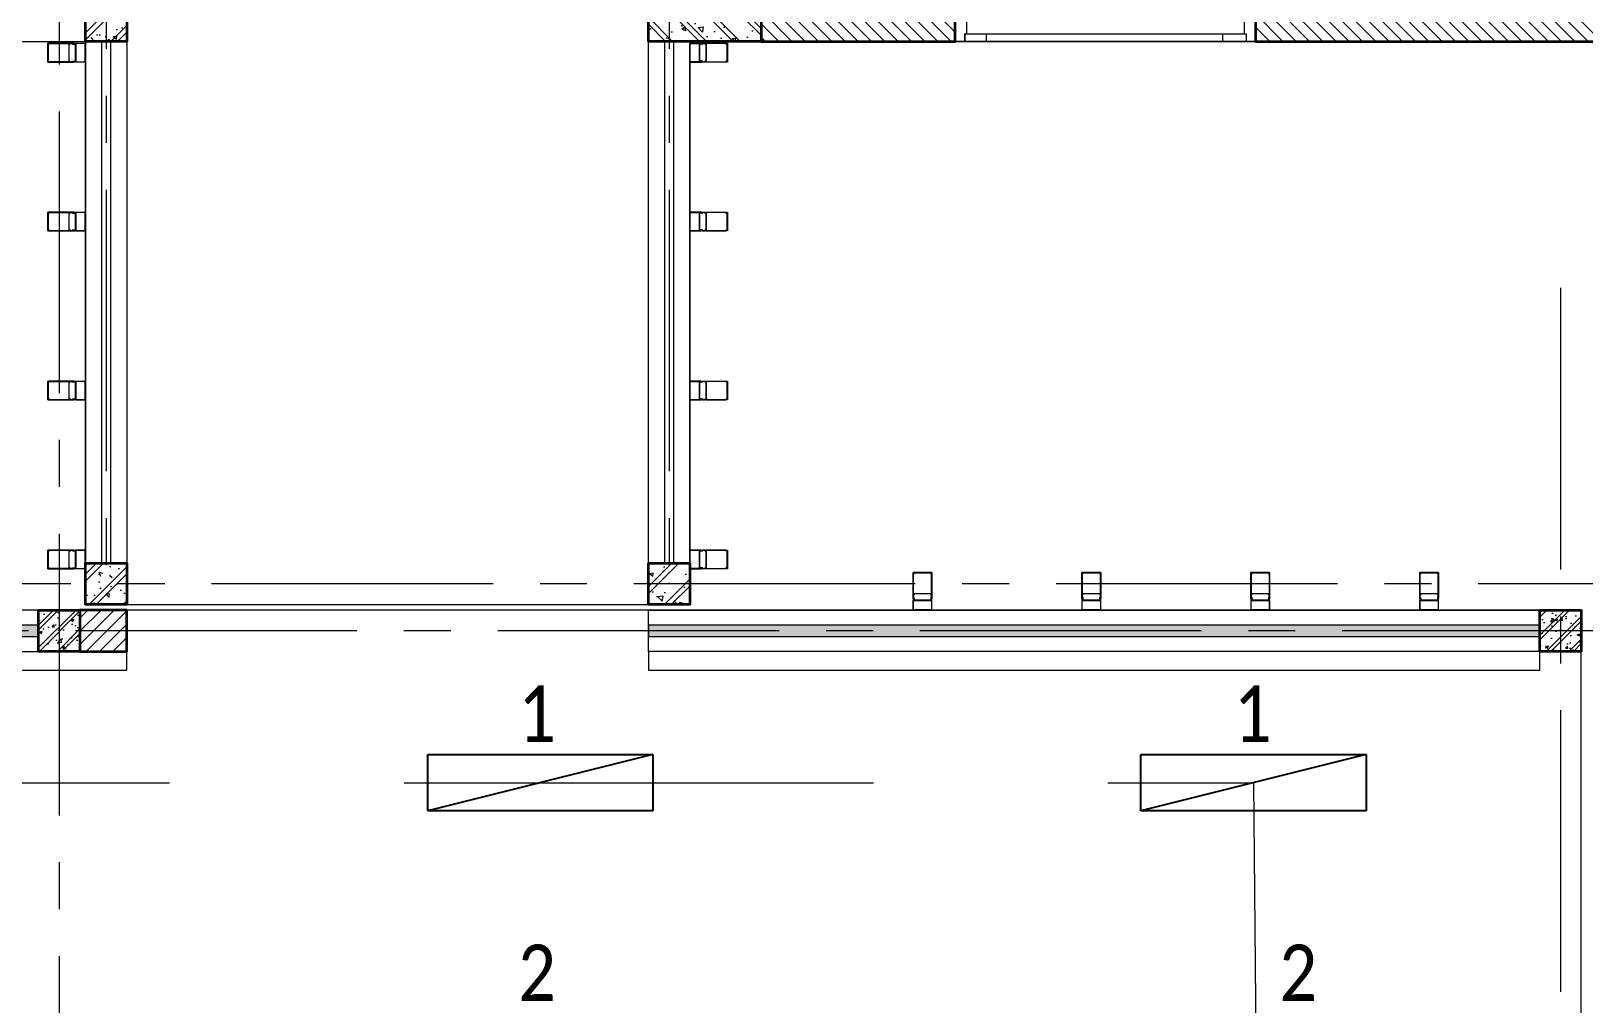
# Model space of a CAD drawing. Header units: millimetres. Extents: x 18326 to 214271, y -298828 to -198730.
# Drawn here: x 123197 to 131472, y -261568 to -256385 of the extents above; entities that cross this region are included whole.
import ezdxf
from ezdxf.enums import TextEntityAlignment as Align

# ---------------------------------------------------------------- set-up
doc = ezdxf.new("R2010")
doc.units = ezdxf.units.MM
doc.header["$LTSCALE"] = 20
doc.header["$MEASUREMENT"] = 0
for name, pattern in [('DASHED2', [0.375, 0.25, -0.125]), ('HIDDEN', [0.375, 0.25, -0.125]), ('xref LC GK$0$CENTER2', [1.125, 0.75, -0.125, 0.125, -0.125])]:
    doc.linetypes.add(name, pattern=pattern)
doc.layers.get('0').update_dxf_attribs({"lineweight": 0})
doc.layers.get('Defpoints').update_dxf_attribs({"color": 1, "lineweight": 25})
doc.layers.add('!Cetech-TBD', color=2, linetype='Continuous')
doc.layers.add('CDC-E-Note', color=3, linetype='Continuous')
for name, color, linetype, lineweight in [('0.MAU XANH- DAY DIEN', 3, 'HIDDEN', 20), ('xref LC GK$0$KV-Net truc', 251, 'xref LC GK$0$CENTER2', 9), ('xref_mb.A1$0$1', 1, 'Continuous', 25), ('xref_mb.A1$0$KV-Cat be tong', 6, 'Continuous', 35), ('xref_mb.A1$0$KV-Cat tuong', 4, 'Continuous', 35), ('xref_mb.A1$0$KV-Cat vat lieu', 11, 'Continuous', 20), ('xref_mb.A1$0$KV-Cua', 34, 'Continuous', 13), ('xref_mb.A1$0$KV-Hatch', 179, 'Continuous', 5), ('xref_mb.A1$0$KV-Net thay 1', 9, 'Continuous', 20), ('xref_mb.A1$0$KV-Net thay 2', 8, 'Continuous', 13), ('xref_mb.A1$0$KV-Thiet bi', 59, 'Continuous', 9), ('xref_mb.A4$0$1', 1, 'Continuous', 25), ('xref_mb.A4$0$KV-Cat be tong', 6, 'Continuous', 35), ('xref_mb.A4$0$KV-Cat tuong', 4, 'Continuous', 35), ('xref_mb.A4$0$KV-Cat vat lieu', 11, 'Continuous', 20), ('xref_mb.A4$0$KV-Hatch', 179, 'Continuous', 5), ('xref_mb.A4$0$KV-Net thay 1', 9, 'Continuous', 20), ('xref_mb.A4$0$KV-Net thay 2', 8, 'Continuous', 13), ('xref_mb.A4$0$KV-Thiet bi', 59, 'Continuous', 9)]:
    doc.layers.add(name, color=color, linetype=linetype, lineweight=lineweight)
doc.styles.add('uv-abc', font='calibril.ttf', dxfattribs={"width": 0.85})

# ---------------------------------------------------------------- blocks, each defined once
blk = doc.blocks.new('l57')
at = {"layer": '!Cetech-TBD'}
for p, q in [((-600, 150), (600, 150)), ((600, 150), (-600, -150)), ((-600, -150), (-600, 150)), ((600, 150), (600, -150)), ((600, -150), (-600, -150))]:
    blk.add_line(p, q, dxfattribs=at)
blk = doc.blocks.new('xref LC GK$0$LC')
at = {"layer": 'xref LC GK$0$KV-Net truc', "color": 8, "ltscale": 100}
for points in [[(93250, 10099.8), (93250, -50500)], [(96250, 10099.8), (96250, -50500)], [(93000, -43483.6), (93000, -85478.5)], [(101000, -48923.6), (101000, -85478.5)], [(117812.1, -50500), (79004.3, -50500)], [(175586.7, -50750), (-10253.1, -50750)]]:
    blk.add_lwpolyline(points, dxfattribs=at)
blk = doc.blocks.new('*U108')
at = {"color": 8}
for p, q in [((-110, 340), (-110, -1140)), ((-220, 225), (-220, -1035)), ((-180, -1035), (-180, 225)), ((-220, -1200), (-110, -1200))]:
    blk.add_line(p, q, dxfattribs=at)
for points in [[(-220, 400), (-110, 400), (-110, 340), (-110, 340), (-110, 340), (-180, 340), (-180, 350), (-220, 350)], [(-180, 350), (-220, 350), (-220, 225), (-180, 225)], [(-180, -1035), (-220, -1035), (-220, -1150), (-180, -1150)], [(-220, -1200), (-110, -1200), (-110, -1140), (-110, -1140), (-110, -1140), (-180, -1140), (-180, -1150), (-220, -1150)]]:
    blk.add_lwpolyline(points, close=True, dxfattribs=at)
blk = doc.blocks.new('xref_mb.A1$0$Module WC3 - T2')
at = {"layer": 'xref_mb.A1$0$KV-Hatch'}
h = blk.add_hatch(dxfattribs=at)
h.set_pattern_fill('ANSI31', color=8, scale=400, angle=90)
h.paths.add_polyline_path([(8235, 15), (9835, 15), (9835, 315), (8735, 885), (8235, 885), (8235, 3095), (7115, 3095), (7115, 2985), (8015, 2985), (8015, 365), (8235, 365), (8235, 665), (8681.4, 665), (9511.2, 235), (8235, 235)])
h.paths.add_polyline_path([(7635, 235), (5095, 235), (5095, 2985), (5720, 2985), (5720, 3095), (3385, 3095), (3385, 3815), (3275, 3815), (3110, 3815), (3110, 3705), (3275, 3705), (3275, 2985), (4875, 2985), (4875, 235), (3250, 235), (3250, 15), (7635, 15)])
h.paths.add_polyline_path([(615, 365), (615, 15), (1650, 15), (1650, 235), (1025, 235), (1025, 3705), (2210, 3705), (2210, 3815), (915, 3815), (915, 365)])
h.paths.add_polyline_path([(3385, 4815), (4065, 4815), (4065, 5715), (7115, 5715), (7115, 4815), (8235, 4815), (8235, 5435), (8015, 5435), (8015, 4925), (7225, 4925), (7225, 5715), (7835, 5715), (7835, 5935), (415, 5935), (415, 5715), (3955, 5715), (3955, 4925), (3275, 4925), (3275, 4715), (3385, 4715)])
at = {"layer": 'xref_mb.A1$0$KV-Cat tuong', "color": 8}
for points in [[(615, 365), (615, 15), (1650, 15), (1650, 235), (1025, 235), (1025, 3705), (2210, 3705), (2210, 3815), (915, 3815), (915, 365)], [(7635, 235), (5095, 235), (5095, 2985), (5720, 2985), (5720, 3095), (3385, 3095), (3385, 3815), (3275, 3815), (3275, 3815), (3110, 3815), (3110, 3705), (3275, 3705), (3275, 2985), (4875, 2985), (4875, 235), (3250, 235), (3250, 15), (7635, 15)]]:
    blk.add_lwpolyline(points, close=True, dxfattribs=at)
at = {"layer": 'xref_mb.A1$0$KV-Net thay 2', "color": 8}
blk.add_line((1650, 15), (3250, 15), dxfattribs=at)
blk.add_lwpolyline([(3250, 15), (1650, 15), (1650, 260), (3250, 260)], close=True, dxfattribs=at)
at = {"layer": 'xref_mb.A1$0$KV-Cua', "color": 8, "xscale": -1, "rotation": 270}
blk.add_blockref('*U108', (2850, 235), dxfattribs=at)
blk = doc.blocks.new('*U158')
at = {"color": 8}
blk.add_lwpolyline([(-2780, 0), (0, 0), (0, 50), (-2780, 50)], close=True, dxfattribs=at)
blk = doc.blocks.new('xref_mb.A1$0$cot22x22')
at = {"layer": 'xref_mb.A1$0$KV-Hatch'}
h = blk.add_hatch(dxfattribs=at)
h.set_pattern_fill('CHAU-02', color=8, scale=30, angle=90, pattern_type=2)
h.set_pattern_definition([(140, (0, 0), (18.82564, 215.17805), [22.5, -247.5]), (85, (0, 0), (-225.65764, -41.6254), [18, -198]), (190.4514, (1.57, 17.93), (-206.83186, 173.55281), [19.12206, -210.34263]), (136.1842, (-60, 4e-15), (49.6557, 320.17231), [33.75, -371.25]), (186.6356, (-55.86, 26.68), (-292.23536, 280.3988), [28.6831, -315.5139]), (81.1842, (-60, 4e-15), (-292.23558, 280.3986), [27, -297]), (111, (-45, 30), (120.78567, 179.07212), [22.5, -247.5]), (316, (-45, 30), (109.66194, 201.56464), [18, -198]), (161.4514, (-34.93, 44.92), (-96.75915, 252.06679), [19.12206, -210.34263]), (157.5, (0, 0), (-88.312339, -46.774855), [0, -195.6, 0, -201, 0, -198.75]), (94.5, (0, 0), (-114.030957, 85.005277), [0, -114.6, 0, -191.1, 0, -75.75]), (57.5, (-4e-15, -66.9), (6.766462, 160.14673), [0, -75, 0, -234, 0, -310.5]), (47.5, (-6e-15, -96.9), (-30.031495, 174.95585), [0, -97.5, 0, -155.4, 0, -220.5]), (45, (0, 0), (-90.156115, 90.156115), []), (45, (-36.75, 2e-15), (-90.156115, 90.156115), [])])
h.paths.add_polyline_path([(-301544.8, 85408.8), (-301544.8, 85628.8), (-301764.8, 85628.8), (-301764.8, 85408.8)])
at = {"layer": 'xref_mb.A1$0$KV-Cat be tong', "color": 8}
blk.add_lwpolyline([(-301764.8, 85628.8), (-301544.8, 85628.8), (-301544.8, 85408.8), (-301764.8, 85408.8)], close=True, dxfattribs=at)
blk = doc.blocks.new('xref_mb.A1$0$cot 350x600')
at = {"layer": 'xref_mb.A1$0$KV-Hatch'}
h = blk.add_hatch(dxfattribs=at)
h.set_pattern_fill('CHAU-01', color=8, scale=30, angle=90, pattern_type=2)
h.set_pattern_definition([(140, (0, 0), (18.82564, 215.17805), [22.5, -247.5]), (85, (0, 0), (-225.65764, -41.6254), [18, -198]), (190.4514, (1.57, 17.93), (-206.83186, 173.55281), [19.12206, -210.34263]), (136.1842, (-60, 4e-15), (49.6557, 320.1723), [33.75, -371.25]), (186.6356, (-55.86, 26.68), (-292.23536, 280.3988), [28.6831, -315.5139]), (81.1842, (-60, 4e-15), (-292.2356, 280.3986), [27, -297]), (111, (-45, 30), (120.78567, 179.07212), [22.5, -247.5]), (56, (-45, 30), (-217.54501, 72.9946), [18, -198]), (161.4514, (-34.93, 44.92), (-96.75915, 252.06679), [19.12206, -210.34263]), (127.5, (0, 0), (-99.868156, 3.647957), [0, -195.6, 0, -201, 0, -198.75]), (97.5, (0, 0), (-118.323514, 78.92086), [0, -114.6, 0, -191.1, 0, -75.75]), (57.5, (-4e-15, -66.9), (6.76646, 160.14673), [0, -75, 0, -234, 0, -310.5]), (47.5, (-6e-15, -96.9), (-30.03149, 174.95585), [0, -97.5, 0, -155.4, 0, -220.5]), (135, (0, 0), (-90.156115, -90.156115), []), (135, (-36.75, 2e-15), (-90.156115, -90.156115), [])])
h.paths.add_polyline_path([(187769.7, 89199.4), (187419.7, 89199.4), (187419.7, 88599.4), (187769.7, 88599.4)])
at = {"layer": 'xref_mb.A1$0$KV-Cat be tong', "color": 8}
blk.add_lwpolyline([(187419.7, 88599.4), (187769.7, 88599.4), (187769.7, 89199.4), (187419.7, 89199.4)], close=True, dxfattribs=at)
blk = doc.blocks.new('xref_mb.A1$0$LCT1')
at = {"layer": 'xref_mb.A1$0$1', "color": 8, "xscale": -1, "rotation": 270}
blk.add_blockref('xref_mb.A1$0$cot 350x600', (-96709.4, -232729.7), dxfattribs=at)
at = {"layer": 'xref_mb.A1$0$1', "color": 8}
for p in [(290654.8, -130718.8), (290654.8, -133718.8), (293654.8, -133718.8)]:
    blk.add_blockref('xref_mb.A1$0$cot22x22', p, dxfattribs=at)
blk = doc.blocks.new('xref_mb.A1$0$Mat cat lam be tong')
at = {"color": 8, "lineweight": 0, "ltscale": 1000}
for p, q in [((-50, 61.2), (-50, 200)), ((-48.8, 192.9), (-48.8, 88)), ((42.9, 198.8), (-42.9, 198.8)), ((48.8, 88), (48.8, 192.9)), ((50, 200), (50, 61.2)), ((-48.8, 88), (48.8, 88)), ((-43.7, 83.5), (-43.7, 83.5)), ((42.9, 86.8), (-42.9, 86.8)), ((43.7, 83.5), (43.7, 83.5)), ((-48.7, 61.2), (-50, 61.2)), ((-48.8, 80.9), (-48.8, 69.1)), ((-48.8, 69.1), (-45.8, 69.1)), ((-48.3, 67.5), (-48.7, 61.2)), ((-47.1, 67.9), (-47.8, 67.9)), ((-45.7, 55.1), (-46.6, 67.5)), ((-45.5, 81.7), (-45.5, 81.7)), ((-45.5, 68.9), (-44.5, 54)), ((45.8, 67.1), (48.8, 68.4)), ((46.5, 56.1), (45.8, 67.1)), ((48.3, 61.2), (48, 56.2)), ((50, 61.2), (48.3, 61.2)), ((48.8, 68.4), (48.8, 80.9))]:
    blk.add_line(p, q, dxfattribs=at)
at = {"color": 8, "lineweight": 25, "ltscale": 1000}
blk.add_line((-50, 200), (50, 200), dxfattribs=at)
at = {"color": 8, "lineweight": 0, "ltscale": 1000}
blk.add_lwpolyline([(-50, 0), (50, 0), (50, 61.2), (48.7, 61.2), (48.4, 55.1, -0.937697), (46.6, 55.1), (45.7, 67.3, -0.302776), (45.9, 67.6, 1.868517), (44.5, 68.4), (45.5, 53, -0.434812), (45, 52.5), (-46.3, 52.5, -0.809784), (-46.8, 54.9), (-45.8, 55.4), (-46.5, 66.3, 0.936602), (-48, 66.3), (-48.3, 61.2), (-50, 61.2)], format="xyb", close=True, dxfattribs=at)
blk.add_lwpolyline([(48.8, 1.2), (-48.8, 1.2), (-48.8, 51.3), (48.8, 51.3)], close=True, dxfattribs=at)
for centre, major_axis, start_param, end_param in [((-48.3, 192.9), (0.351, 0.351), 0.186052, 2.356194), ((-46.1, 196.1), (1.33, 1.33), -0.760257, 3.90185), ((-46.1, 196.1), (2.38, 2.38), 3.327645, 3.90185), ((-46.2, 193.5), (0.526, -0.526), 5.472646, 8.614239), ((-43.5, 196.2), (0.526, -0.526), 3.952132, 7.093724), ((-42.9, 198.3), (0.351, 0.351), 0.785399, 2.955541), ((-46.1, 196.1), (2.38, 2.38), -0.760258, -0.186052), ((46.1, 196.1), (2.38, 2.38), 1.756849, 2.331054), ((43.5, 196.2), (0.526, -0.526), 3.90185, 7.043443), ((42.9, 198.3), (0.351, 0.351), -1.384744, 0.785398), ((46.1, 196.1), (1.33, 1.33), 3.952132, 8.614239), ((46.2, 193.5), (0.526, -0.526), 2.381335, 5.522928), ((46.1, 196.1), (2.38, 2.38), 3.952132, 4.526337), ((48.3, 192.9), (0.351, -0.351), 0.785398, 2.95554), ((-46.1, 84.1), (1.33, 1.33), -0.760257, 3.90185), ((-43.5, 84.2), (0.526, 0.526), 2.381336, 3.665192), ((-43.5, 84.2), (0.526, 0.526), 3.665192, 5.522928), ((-42.9, 86.3), (0.351, 0.351), 0.785399, 2.955541), ((-46.1, 84.1), (2.38, 2.38), -0.760258, -0.186052), ((46.1, 84.1), (2.38, 2.38), 1.756849, 2.331054), ((43.5, 84.2), (0.526, -0.526), 3.90185, 5.759586), ((42.9, 86.3), (0.351, -0.351), 0.186052, 2.356194), ((43.5, 84.2), (0.526, -0.526), 5.759586, 7.043442), ((46.1, 84.1), (1.33, -1.33), 5.522928, 10.185035), ((-48.3, 80.9), (0.351, -0.351), 1.756848, 3.926991), ((-47.8, 67.4), (0.351, 0.351), 0.785397, 2.297438), ((-46.1, 84.1), (2.38, -2.38), 4.898441, 5.472646), ((-47.1, 67.4), (0.351, -0.351), 0.855212, 2.356196), ((-45.5, 54), (0.701, 0.701), 1.250002, 5.5676), ((-46.2, 81.5), (0.526, -0.526), 1.047198, 2.331054), ((-46.2, 81.5), (0.526, -0.526), 5.472646, 7.330383), ((-46, 55.1), (0.21, -0.21), 5.962391, 7.138396), ((-45.8, 68.8), (0.21, -0.21), 0.855213, 2.356196), ((46.2, 81.5), (0.526, -0.526), 3.665191, 5.522928), ((46.2, 81.5), (0.526, -0.526), 2.381335, 3.665191), ((46.1, 84.1), (2.38, 2.38), 3.952132, 4.526337), ((47.3, 56.2), (0.526, 0.526), 2.426008, 5.436701), ((48.3, 80.9), (0.351, -0.351), 0.785398, 2.95554)]:
    blk.add_ellipse(centre, major_axis=major_axis, ratio=1, start_param=start_param, end_param=end_param, dxfattribs=at)
blk = doc.blocks.new('xref_mb.A1$0$LBT1')
at = {"layer": 'xref_mb.A1$0$KV-Cat vat lieu', "color": 8, "xscale": -1.000000000000001, "rotation": 90}
for p in [(-11220, -45480), (-11220, -46380), (-11220, -47280), (-11220, -48180)]:
    blk.add_blockref('xref_mb.A1$0$Mat cat lam be tong', p, dxfattribs=at)
at = {"layer": 'xref_mb.A1$0$KV-Cat vat lieu', "color": 8, "rotation": 270}
for p in [(-8000, -45480), (-8000, -46380), (-8000, -47280), (-8000, -48180)]:
    blk.add_blockref('xref_mb.A1$0$Mat cat lam be tong', p, dxfattribs=at)
blk = doc.blocks.new('xref_mb.A4$0$Mat cat lam be tong')
at = {"layer": 'xref_mb.A4$0$KV-Cat vat lieu', "color": 8, "lineweight": 0, "ltscale": 1000}
for p, q in [((-50, 0), (-50, 138.8)), ((-50, 138.8), (-48.3, 138.8)), ((-45.8, 132.9), (-48.8, 131.6)), ((-48.8, 131.6), (-48.8, 119.1)), ((48.8, 112), (-48.8, 112)), ((-48.8, 112), (-48.8, 7.1)), ((-48.3, 138.8), (-48, 143.8)), ((-46.5, 143.9), (-45.8, 132.9)), ((-43.7, 116.5), (-43.7, 116.5)), ((-42.9, 113.2), (42.9, 113.2)), ((43.7, 116.5), (43.7, 116.5)), ((45.5, 131.1), (44.5, 146)), ((45.5, 118.3), (45.5, 118.3)), ((45.7, 144.9), (46.6, 132.5)), ((48.8, 130.9), (45.8, 130.9)), ((47.1, 132.1), (47.8, 132.1)), ((48.3, 132.5), (48.7, 138.8)), ((48.7, 138.8), (50, 138.8)), ((48.8, 119.1), (48.8, 130.9)), ((48.8, 7.1), (48.8, 112)), ((50, 138.8), (50, 0)), ((-42.9, 1.2), (42.9, 1.2))]:
    blk.add_line(p, q, dxfattribs=at)
at = {"layer": 'xref_mb.A4$0$KV-Cat vat lieu', "color": 8, "lineweight": 25, "ltscale": 1000}
blk.add_line((50, 0), (-50, 0), dxfattribs=at)
at = {"layer": 'xref_mb.A4$0$KV-Cat vat lieu', "color": 8, "lineweight": 0, "ltscale": 1000}
blk.add_lwpolyline([(50, 200), (-50, 200), (-50, 138.8), (-48.7, 138.8), (-48.4, 144.9, -0.937697), (-46.6, 144.9), (-45.7, 132.7, -0.302776), (-45.9, 132.4, 1.868517), (-44.5, 131.6), (-45.5, 147, -0.434812), (-45, 147.5), (46.3, 147.5, -0.809784), (46.8, 145.1), (45.8, 144.6), (46.5, 133.7, 0.936602), (48, 133.7), (48.3, 138.8), (50, 138.8)], format="xyb", close=True, dxfattribs=at)
blk.add_lwpolyline([(-48.8, 198.8), (48.8, 198.8), (48.8, 148.7), (-48.8, 148.7)], close=True, dxfattribs=at)
for centre, major_axis, start_param, end_param in [((-48.3, 119.1), (-0.351, 0.351), 0.785398, 2.95554), ((-47.3, 143.8), (-0.526, -0.526), 2.426008, 5.436701), ((-46.1, 115.9), (-2.38, -2.38), 3.952132, 4.526337), ((-46.1, 115.9), (-1.33, 1.33), 5.522928, 10.185035), ((-46.2, 118.5), (-0.526, 0.526), 3.665191, 5.522928), ((-46.2, 118.5), (-0.526, 0.526), 2.381335, 3.665191), ((-43.5, 115.8), (-0.526, 0.526), 5.759586, 7.043442), ((-43.5, 115.8), (-0.526, 0.526), 3.90185, 5.759586), ((-42.9, 113.7), (-0.351, 0.351), 0.186052, 2.356194), ((-46.1, 115.9), (-2.38, -2.38), 1.756849, 2.331054), ((43.5, 115.8), (-0.526, -0.526), 3.665192, 5.522928), ((46.1, 115.9), (-2.38, -2.38), -0.760258, -0.186052), ((42.9, 113.7), (-0.351, -0.351), 0.785399, 2.955541), ((43.5, 115.8), (-0.526, -0.526), 2.381336, 3.665192), ((46.1, 115.9), (-1.33, -1.33), -0.760257, 3.90185), ((45.5, 146), (-0.701, -0.701), 1.250002, 5.5676), ((46.2, 118.5), (-0.526, 0.526), 5.472646, 7.330383), ((45.8, 131.2), (-0.21, 0.21), 0.855213, 2.356196), ((46.2, 118.5), (-0.526, 0.526), 1.047198, 2.331054), ((46, 144.9), (-0.21, 0.21), 5.962391, 7.138396), ((46.1, 115.9), (-2.38, 2.38), 4.898441, 5.472646), ((47.1, 132.6), (-0.351, 0.351), 0.855212, 2.356196), ((47.8, 132.6), (-0.351, -0.351), 0.785397, 2.297438), ((48.3, 119.1), (-0.351, 0.351), 1.756848, 3.926991), ((-48.3, 7.1), (-0.351, 0.351), 0.785398, 2.95554), ((-46.1, 3.9), (-2.38, -2.38), 3.952132, 4.526337), ((-46.1, 3.9), (-1.33, -1.33), 3.952132, 8.614239), ((-46.2, 6.5), (-0.526, 0.526), 2.381335, 5.522928), ((-43.5, 3.8), (-0.526, 0.526), 3.90185, 7.043443), ((-42.9, 1.7), (-0.351, -0.351), -1.384744, 0.785398), ((-46.1, 3.9), (-2.38, -2.38), 1.756849, 2.331054), ((43.5, 3.8), (-0.526, 0.526), 3.952132, 7.093724), ((46.1, 3.9), (-2.38, -2.38), -0.760258, -0.186052), ((42.9, 1.7), (-0.351, -0.351), 0.785399, 2.955541), ((46.1, 3.9), (-1.33, -1.33), -0.760257, 3.90185), ((46.2, 6.5), (-0.526, 0.526), 5.472646, 8.614239), ((46.1, 3.9), (-2.38, -2.38), 3.327645, 3.90185), ((48.3, 7.1), (-0.351, -0.351), 0.186052, 2.356194)]:
    blk.add_ellipse(centre, major_axis=major_axis, ratio=1, start_param=start_param, end_param=end_param, dxfattribs=at)
blk = doc.blocks.new('xref_mb.A4$0$cot22x22')
at = {"layer": 'xref_mb.A4$0$KV-Hatch'}
h = blk.add_hatch(dxfattribs=at)
h.set_pattern_fill('CHAU-01', color=8, scale=20, pattern_type=2)
h.set_pattern_definition([(50, (-443657.03, 9098.8), (143.45204, -12.55043), [15, -165]), (355, (-443657.03, 9098.8), (-27.75027, 150.43843), [12, -132]), (100.4514, (-443645.08, 9097.76), (115.70188, 137.88791), [12.74804, -140.22842]), (46.1842, (-443657.03, 9138.8), (213.44821, -33.1038), [22.5, -247.5]), (96.6356, (-443639.24, 9136.05), (186.93254, 194.82357), [19.12206, -210.3426]), (351.1842, (-443657.03, 9138.8), (186.9324, 194.82372), [18, -198]), (21, (-443637.03, 9128.8), (119.38141, -80.52378), [15, -165]), (326, (-443637.03, 9128.8), (48.66307, 145.03001), [12, -132]), (71.4514, (-443627.08, 9122.1), (168.04453, 64.5061), [12.74804, -140.22842]), (37.5, (-443657.03, 9098.806), (2.431971, 66.57877), [0, -130.4, 0, -134, 0, -132.5]), (7.5, (-443657.03, 9098.806), (52.613907, 78.882342), [0, -76.4, 0, -127.4, 0, -50.5]), (327.5, (-443701.63, 9098.806), (106.764487, -4.510974), [0, -50, 0, -156, 0, -207]), (317.5, (-443721.63, 9098.81), (116.637234, 20.020996), [0, -65, 0, -103.6, 0, -147]), (45, (-443657.03, 9098.81), (-60.104076, 60.104076), []), (45, (-443657.03, 9123.31), (-60.104076, 60.104076), [])])
h.paths.add_polyline_path([(-301544.8, 85408.8), (-301544.8, 85628.8), (-301764.8, 85628.8), (-301764.8, 85408.8)])
at = {"layer": 'xref_mb.A4$0$KV-Cat be tong', "color": 8}
blk.add_lwpolyline([(-301764.8, 85628.8), (-301544.8, 85628.8), (-301544.8, 85408.8), (-301764.8, 85408.8)], close=True, dxfattribs=at)
blk = doc.blocks.new('xref_mb.A4$0$DVCT3')
at = {"layer": 'xref_mb.A4$0$1', "color": 8}
for p in [(900561, -125447.3), (908561, -125447.3)]:
    blk.add_blockref('xref_mb.A4$0$cot22x22', p, dxfattribs=at)
blk = doc.blocks.new('*U338')
at = {"layer": 'xref_mb.A4$0$KV-Hatch'}
h = blk.add_hatch(color=8, dxfattribs=at)
h.dxf.hatch_style = 1
h.paths.add_polyline_path([(-4400, 0), (0, 0), (0, 60), (-4400, 60)])
at = {"color": 8}
blk.add_lwpolyline([(-4400, 0), (0, 0), (0, 60), (-4400, 60)], close=True, dxfattribs=at)
blk = doc.blocks.new('*U333')
at = {"layer": 'xref_mb.A4$0$KV-Hatch'}
h = blk.add_hatch(color=8, dxfattribs=at)
h.dxf.hatch_style = 1
h.paths.add_polyline_path([(-4750, 0), (0, 0), (0, 60), (-4750, 60)])
at = {"color": 8}
blk.add_lwpolyline([(-4750, 0), (0, 0), (0, 60), (-4750, 60)], close=True, dxfattribs=at)

msp = doc.modelspace()

# ---------------------------------------------------------------- hatches: boundary and pattern name
at = {"layer": 'xref_mb.A4$0$KV-Hatch'}
h = msp.add_hatch(dxfattribs=at)
h.set_pattern_fill('ANSI31', color=8, scale=400)
h.paths.add_polyline_path([(82216.9, -259580), (79656.9, -259580), (79656.9, -259180), (82216.9, -259180)], flags=16)
h.paths.add_polyline_path([(82436.9, -259690), (79436.9, -259690), (79436.9, -259070), (82436.9, -259070)])
h.paths.add_polyline_path([(91236.9, -259470), (91236.9, -259000.5), (90618.8, -259470), (91236.9, -259470), (91236.9, -259690), (90436.9, -259690), (90436.9, -259470), (91226.9, -258870), (91456.9, -258870), (91456.9, -259470)])
h.paths.add_polyline_path([(99456.9, -259470), (99456.9, -259000.5), (100075, -259470), (99456.9, -259470), (99456.9, -259690), (100256.9, -259690), (100256.9, -259470), (99466.9, -258870), (99236.9, -258870), (99236.9, -259470)])
h.paths.add_polyline_path([(102186.9, -258870), (102406.9, -258870), (102406.9, -259690), (102186.9, -259690)])
h.paths.add_polyline_path([(107456.9, -259470), (108075, -259470), (107456.9, -259000.5), (107456.9, -259470), (107236.9, -259470), (107236.9, -258870), (107466.9, -258870), (108256.9, -259470), (108256.9, -259690), (107456.9, -259690)])
h.paths.add_polyline_path([(115016.9, -259470), (115016.9, -259000.5), (114398.8, -259470)], flags=16)
h.paths.add_polyline_path([(115236.9, -259690), (114216.9, -259690), (114216.9, -259470), (115006.9, -258870), (115236.9, -258870)])
h.paths.add_polyline_path([(115456.9, -259470), (115456.9, -259180), (118616.9, -259180), (118616.9, -259580), (115456.9, -259580), (115456.9, -259690), (118836.9, -259690), (118836.9, -259070), (115236.9, -259070), (115236.9, -259470)])
h.paths.add_polyline_path([(123706.9, -259470), (123456.9, -259470), (123456.9, -259690), (123706.9, -259690)])
h.paths.add_polyline_path([(131456.9, -268990), (131236.9, -268990), (131236.9, -262970), (131456.9, -262970)])
h.paths.add_polyline_path([(83456.9, -259470), (83275, -259470), (82656.9, -259000.5), (82656.9, -259470), (83236.9, -259470), (83236.9, -259690), (82436.9, -259690), (82436.9, -258870), (82666.9, -258870)])

# ---------------------------------------------------------------- linework, layer by layer
at = {"layer": '0.MAU XANH- DAY DIEN', "linetype": 'DASHED2', "ltscale": 500}
for points in [[(76435.3, -260392.9), (129711.4, -260390)], [(129711.4, -260390), (129723, -261772.9), (129723, -262366.3), (130937.9, -262366.3)]]:
    msp.add_lwpolyline(points, dxfattribs=at)
at = {"layer": 'xref_mb.A1$0$KV-Net thay 1', "color": 8}
msp.add_lwpolyline([(123486.9, -256440), (123486.9, -259440), (126706.9, -259440), (126706.9, -256455)], dxfattribs=at)
at = {"layer": 'xref_mb.A1$0$KV-Net thay 2', "color": 8}
for points in [[(119256.9, -256440), (123486.9, -256440), (123486.9, -256220), (119256.9, -256220)], [(123486.9, -256440), (123706.9, -256440), (123706.9, -259220), (123486.9, -259220)], [(126486.9, -256440), (126706.9, -256440), (126706.9, -259220), (126486.9, -259220)]]:
    msp.add_lwpolyline(points, close=True, dxfattribs=at)
at = {"layer": 'xref_mb.A4$0$KV-Cat tuong', "color": 8}
msp.add_lwpolyline([(123706.9, -259470), (123456.9, -259470), (123456.9, -259690), (123706.9, -259690)], close=True, dxfattribs=at)
at = {"layer": 'xref_mb.A4$0$KV-Net thay 1', "color": 8}
msp.add_lwpolyline([(131456.9, -262470), (131456.9, -259470), (118836.9, -259470)], dxfattribs=at)
for points in [[(118836.9, -259690), (123236.9, -259690), (123236.9, -259470), (118836.9, -259470)], [(126486.9, -259470), (131236.9, -259470), (131236.9, -259690), (126486.9, -259690)]]:
    msp.add_lwpolyline(points, close=True, dxfattribs=at)
at = {"layer": 'xref_mb.A4$0$KV-Net thay 2', "color": 8}
for points in [[(75456.9, -259690), (75456.9, -259790), (123706.9, -259790), (123706.9, -259690)], [(126486.9, -259690), (126486.9, -259790), (131236.9, -259790), (131236.9, -259690)]]:
    msp.add_lwpolyline(points, dxfattribs=at)

# ---------------------------------------------------------------- block references
at = {"xscale": 0.9999811998533592, "yscale": 0.9999811998533592, "zscale": 0.9999811998533592}
for p in [(125910.5, -260390), (129711.4, -260390)]:
    msp.add_blockref('l57', p, dxfattribs=at)
at = {"layer": 'Defpoints', "color": 8, "rotation": 180}
for p in [(127946.9, -259270), (128846.9, -259270), (129746.9, -259270), (130646.9, -259270)]:
    msp.add_blockref('xref_mb.A4$0$Mat cat lam be tong', p, dxfattribs=at)
at = {"layer": 'xref LC GK$0$KV-Net truc', "color": 8}
msp.add_blockref('xref LC GK$0$LC', (30346.9, -208830), dxfattribs=at)
at = {"layer": 'xref_mb.A1$0$KV-Thiet bi', "color": 8, "rotation": 270}
for p in [(123571.9, -259220), (126571.9, -259220)]:
    msp.add_blockref('*U158', p, dxfattribs=at)
at = {"layer": 'xref_mb.A4$0$1', "color": 8}
msp.add_blockref('xref_mb.A4$0$DVCT3', (-475559.4, -219651.5), dxfattribs=at)
at = {"layer": 'xref_mb.A4$0$KV-Thiet bi', "color": 8}
for name, p in [('*U338', (123236.9, -259610)), ('*U333', (131236.9, -259610))]:
    msp.add_blockref(name, p, dxfattribs=at)

# ---------------------------------------------------------------- texts
at = {"layer": 'CDC-E-Note', "style": 'uv-abc', "width": 0.85}
for s, p in [('1', (125792.6, -260021.9)), ('1', (129606.2, -260021.9)), ('2', (125792.6, -261401.9)), ('2', (129849.2, -261401.9))]:
    msp.add_text(s, height=300, dxfattribs=at).set_placement(p, align=Align.MIDDLE_LEFT)

# ---------------------------------------------------------------- next in the draw order: block references
at = {"layer": 'xref_mb.A1$0$KV-Cat tuong', "color": 8}
msp.add_blockref('xref_mb.A1$0$Module WC3 - T2', (126471.9, -256455), dxfattribs=at)

# ---------------------------------------------------------------- next in the draw order: hatches: boundary and pattern name
at = {"layer": 'xref_mb.A1$0$KV-Hatch'}
h = msp.add_hatch(dxfattribs=at)
h.set_pattern_fill('ANSI31', color=8, scale=400, angle=90)
h.paths.add_polyline_path([(119036.9, -256440), (119036.9, -256220), (119256.9, -256220), (119256.9, -255970), (118926.9, -255970), (118926.9, -256440)])
h.paths.add_polyline_path([(119256.9, -250490), (119036.9, -250490), (119036.9, -250270), (118926.9, -250270), (118926.9, -252290), (119256.9, -252290)])
h.paths.add_polyline_path([(119256.9, -250490), (119496.9, -250490), (119496.9, -250270), (119256.9, -250270)])
h.paths.add_polyline_path([(126706.9, -250030), (126486.9, -250030), (126486.9, -250520), (126706.9, -250520)])
h.paths.add_polyline_path([(134706.9, -245505), (134486.9, -245505), (134486.9, -246520), (126706.9, -246520), (126706.9, -246230), (126486.9, -246230), (126486.9, -247030), (126706.9, -247030), (126706.9, -246740), (134486.9, -246740), (134486.9, -247805), (134706.9, -247805)])
h.paths.add_polyline_path([(134706.9, -249505), (134486.9, -249505), (134486.9, -250520), (134706.9, -250520)])
h.paths.add_polyline_path([(126886.9, -242520), (134306.9, -242520), (134306.9, -242740), (126886.9, -242740)])
h.paths.add_polyline_path([(134486.9, -243020), (134706.9, -243020), (134706.9, -243805), (134486.9, -243805)])
h.paths.add_polyline_path([(134706.9, -241230), (134486.9, -241230), (134486.9, -242520), (134706.9, -242520)])
h.paths.add_polyline_path([(134706.9, -237730), (134486.9, -237730), (134486.9, -239530), (134706.9, -239530)])
h.paths.add_polyline_path([(126706.9, -242030), (126486.9, -242030), (126486.9, -242520), (126706.9, -242520)])
h.paths.add_polyline_path([(126486.9, -234740), (126706.9, -234740), (126706.9, -235230), (126486.9, -235230)])
h.paths.add_polyline_path([(126886.9, -234520), (134306.9, -234520), (134306.9, -234740), (126886.9, -234740)])
h.paths.add_polyline_path([(134486.9, -234740), (134706.9, -234740), (134706.9, -236030), (134486.9, -236030)])
h.paths.add_polyline_path([(134486.9, -233230), (134706.9, -233230), (134706.9, -234240), (134486.9, -234240)])
h.paths.add_polyline_path([(126486.9, -233275), (126706.9, -233275), (126706.9, -234240), (126486.9, -234240)])
h.paths.add_polyline_path([(126706.9, -230275), (126486.9, -230275), (126486.9, -227020), (126706.9, -227020)])
edge = h.paths.add_edge_path()
edge.add_line((126706.9, -222390), (126706.9, -223520))
edge.add_line((126706.9, -223520), (126486.9, -223520))
edge.add_line((126486.9, -223520), (126486.9, -222060))
edge.add_line((126486.9, -222060), (126706.9, -222060))
edge.add_line((126706.9, -222060), (126706.9, -222170))
edge.add_line((126706.9, -222170), (134486.9, -222170))
edge = h.paths.add_edge_path(flags=17)
edge.add_line((134486.9, -222390), (126706.9, -222390))
edge = h.paths.add_edge_path()
edge.add_line((134486.9, -222170), (134486.9, -221480))
edge.add_line((134486.9, -221480), (134706.9, -221480))
edge.add_line((134706.9, -221480), (134706.9, -223780))
edge.add_line((134706.9, -223780), (134486.9, -223780))
edge.add_line((134486.9, -223780), (134486.9, -222390))
h.paths.add_polyline_path([(134486.9, -225480), (134706.9, -225480), (134706.9, -226520), (134486.9, -226520)])
h.paths.add_polyline_path([(134486.9, -227020), (134706.9, -227020), (134706.9, -228030), (134486.9, -228030)])
h.paths.add_polyline_path([(134306.9, -217820), (126886.9, -217820), (126886.9, -218040), (126886.9, -218840), (126486.9, -218840), (126486.9, -219060), (126706.9, -219060), (126706.9, -218950), (126996.9, -218950), (126996.9, -218040), (134306.9, -218040)])
h.paths.add_polyline_path([(134706.9, -217820), (136306.9, -217820), (136306.9, -218120), (135206.9, -218690), (134706.9, -218690), (134706.9, -219780), (134486.9, -219780), (134486.9, -218040), (134706.9, -218040), (134706.9, -218470), (135153.3, -218470), (135983.1, -218040), (134706.9, -218040)])
h.paths.add_polyline_path([(134706.9, -215105), (134486.9, -215105), (134486.9, -217540), (134706.9, -217540)])
h.paths.add_polyline_path([(134486.9, -211520), (134706.9, -211520), (134706.9, -213405), (134486.9, -213405)])
h.paths.add_polyline_path([(132786.9, -211020), (134306.9, -211020), (134306.9, -211240), (132786.9, -211240)])
h.paths.add_polyline_path([(126706.9, -211020), (126706.9, -210730), (129176.9, -210730), (129176.9, -211020), (126886.9, -211020), (126886.9, -211240), (131086.9, -211240), (131086.9, -211020), (129286.9, -211020), (129286.9, -210620), (126486.9, -210620), (126486.9, -211020)])
h.paths.add_polyline_path([(119256.9, -226740), (119496.9, -226740), (119496.9, -226520), (119256.9, -226520)])
h.paths.add_polyline_path([(119256.9, -226740), (119036.9, -226740), (119036.9, -226520), (118926.9, -226520), (118926.9, -228540), (119256.9, -228540)])
h.paths.add_polyline_path([(119036.9, -232690), (119036.9, -232470), (119256.9, -232470), (119256.9, -232220), (118926.9, -232220), (118926.9, -232690)])
h.paths.add_polyline_path([(119706.9, -240130), (119706.9, -237820), (119486.9, -237820), (119486.9, -237870), (118686.9, -237870), (118686.9, -237520), (117646.9, -237520), (117646.9, -237740), (118576.9, -237740), (118576.9, -237980), (119486.9, -237980), (119486.9, -240130)])
h.paths.add_polyline_path([(116246.9, -237740), (115836.9, -237740), (115836.9, -237520), (116246.9, -237520)])
h.paths.add_polyline_path([(115486.9, -238120), (115706.9, -238120), (115706.9, -245140), (115486.9, -245140)])
h.paths.add_polyline_path([(119486.9, -243080), (119596.9, -243080), (119596.9, -245520), (119486.9, -245520)])
h.paths.add_polyline_path([(119486.9, -240430), (119706.9, -240430), (119706.9, -242780), (119486.9, -242780)])
h.paths.add_polyline_path([(122046.9, -243040), (122156.9, -243040), (122156.9, -243955), (122046.9, -243955)])
h.paths.add_polyline_path([(123486.9, -245520), (122656.9, -245520), (122656.9, -245170), (122156.9, -245170), (122156.9, -244955), (122046.9, -244955), (122046.9, -245520), (119706.9, -245520), (119706.9, -245740), (123486.9, -245740)])
h.paths.add_polyline_path([(122601.9, -245225), (122171.9, -245225), (122171.9, -245505), (122601.9, -245505)], flags=16)
h.paths.add_polyline_path([(123706.9, -245520), (123706.9, -245281.2), (123595.7, -245170), (123486.9, -245170), (123486.9, -245520)])
h.paths.add_polyline_path([(126706.9, -217355), (126706.9, -217540), (126486.9, -217540), (126486.9, -217355)])
h.paths.add_polyline_path([(126486.9, -215955), (126486.9, -213105), (126706.9, -213105), (126706.9, -215955)])
h.paths.add_polyline_path([(126706.9, -211705), (126706.9, -211520), (126486.9, -211520), (126486.9, -211705)])
h.paths.add_polyline_path([(116986.9, -245520), (115836.9, -245520), (115836.9, -245740), (116986.9, -245740)])
h.paths.add_polyline_path([(115486.9, -245740), (115706.9, -245740), (115706.9, -246030), (116766.9, -246030), (116766.9, -245740), (116986.9, -245740), (116986.9, -246140), (115486.9, -246140)])
h.paths.add_polyline_path([(115486.9, -211520), (115706.9, -211520), (115706.9, -217540), (115486.9, -217540)])
h.paths.add_polyline_path([(115786.9, -217820), (116196.9, -217820), (116196.9, -218040), (115786.9, -218040)])
h.paths.add_polyline_path([(117966.9, -217620), (121226.9, -217620), (121226.9, -218040), (121596.9, -218040), (121596.9, -217820), (121286.9, -217510), (117906.9, -217510), (117596.9, -217820), (117596.9, -218040), (117966.9, -218040)])
h.paths.add_polyline_path([(122996.9, -217820), (123406.9, -217820), (123406.9, -218040), (122996.9, -218040)])
h.paths.add_polyline_path([(121936.9, -237740), (119986.9, -237740), (119986.9, -237520), (121936.9, -237520)])
h.paths.add_polyline_path([(121936.9, -237740), (122156.9, -237740), (122156.9, -238355), (121936.9, -238355)])
h.paths.add_polyline_path([(122156.9, -239555), (121936.9, -239555), (121936.9, -240170), (122156.9, -240170)])
h.paths.add_polyline_path([(121936.9, -240390), (119986.9, -240390), (119986.9, -240170), (121936.9, -240170)])
h.paths.add_polyline_path([(121936.9, -241005), (122156.9, -241005), (122156.9, -240390), (121936.9, -240390)])
h.paths.add_polyline_path([(122156.9, -242205), (121936.9, -242205), (121936.9, -242820), (122156.9, -242820)])
h.paths.add_polyline_path([(121936.9, -243040), (119986.9, -243040), (119986.9, -242820), (121936.9, -242820)])
h.paths.add_polyline_path([(123486.9, -213580), (123486.9, -211520), (123706.9, -211520), (123706.9, -217540), (123486.9, -217540), (123486.9, -215480), (123596.9, -215480), (123596.9, -213580)])
h.paths.add_polyline_path([(116721.9, -211240), (115786.9, -211240), (115786.9, -211020), (116721.9, -211020)])
h.paths.add_polyline_path([(119971.9, -211020), (119221.9, -211020), (119221.9, -211240), (119971.9, -211240)])
h.paths.add_polyline_path([(122471.9, -211240), (123406.9, -211240), (123406.9, -211020), (122471.9, -211020)])
h.paths.add_polyline_path([(126706.9, -238230), (126486.9, -238230), (126486.9, -239030), (126706.9, -239030)])
h.paths.add_polyline_path([(126706.9, -243020), (126486.9, -243020), (126486.9, -243230), (126706.9, -243230)])
h.paths.add_polyline_path([(134706.9, -229730), (134486.9, -229730), (134486.9, -231530), (134706.9, -231530)])

# ---------------------------------------------------------------- next in the draw order: block references
at = {"color": 8}
msp.add_blockref('xref_mb.A1$0$LCT1', (134596.9, -211130), dxfattribs=at)
at = {"layer": 'xref_mb.A1$0$KV-Cat tuong', "color": 8}
msp.add_blockref('xref_mb.A1$0$LBT1', (134706.9, -211020), dxfattribs=at)

doc.saveas('drawing.dxf')
